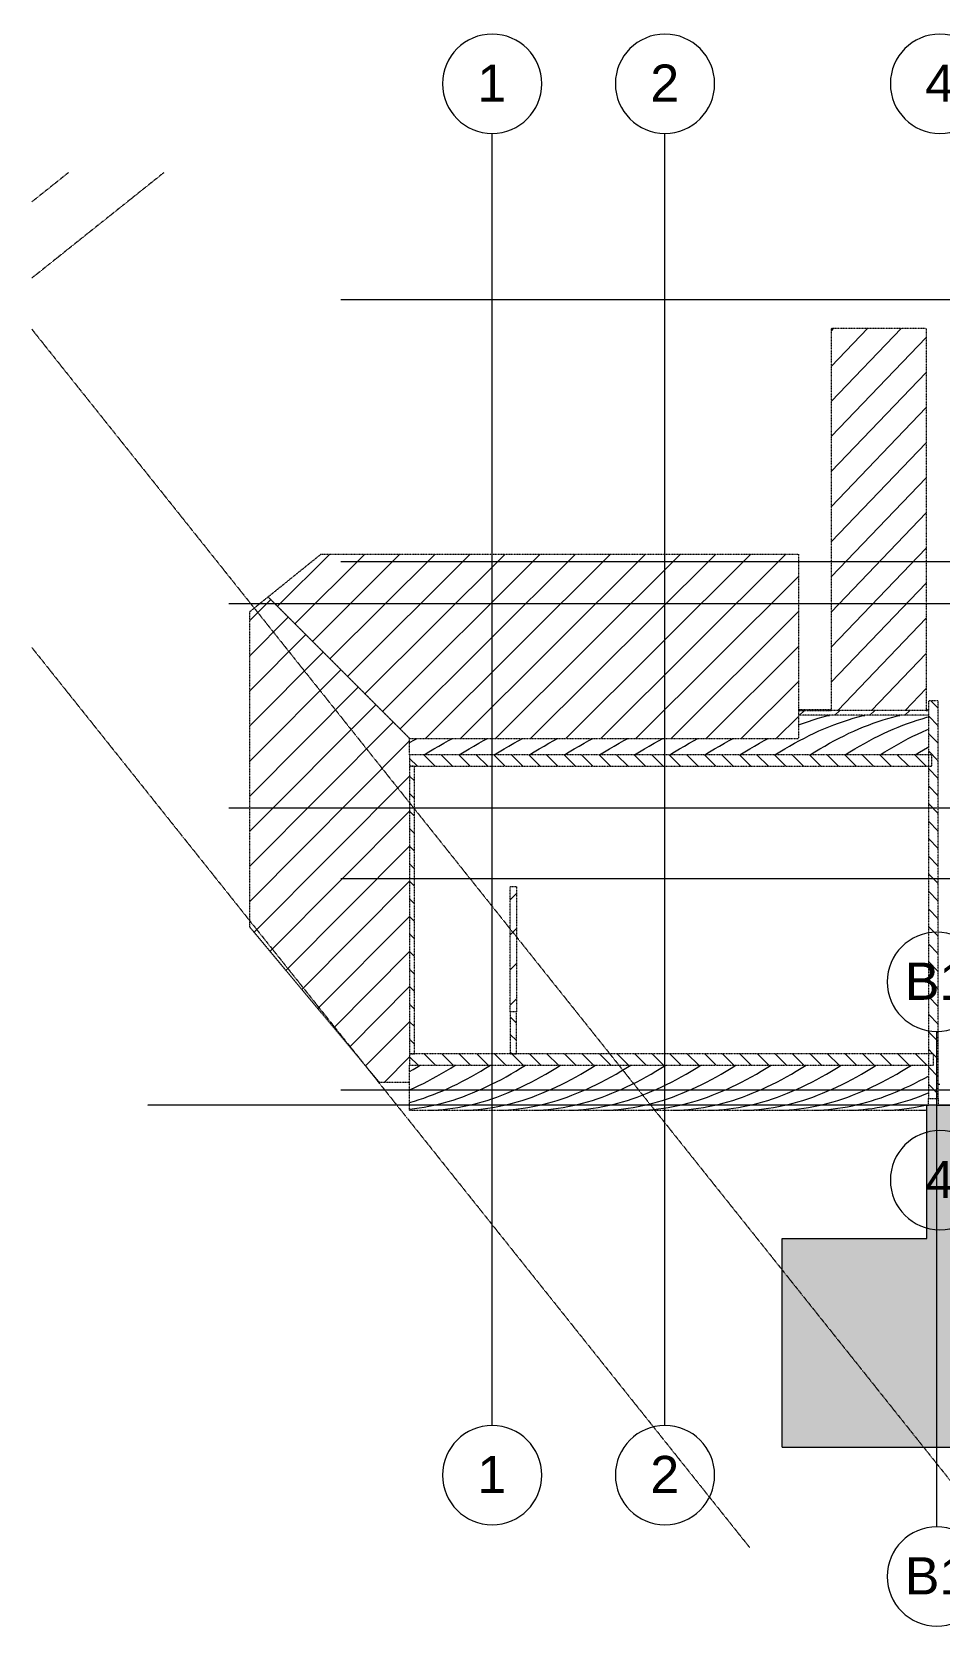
# Model space of a CAD drawing. Header units: inches. Extents: x -4124 to 2030, y 10168 to 14873.
# Drawn here: x -852 to 246, y 10171 to 12098 of the extents above; entities that cross this region are included whole.
import ezdxf

# ---------------------------------------------------------------- set-up
doc = ezdxf.new("R2010")
doc.units = ezdxf.units.IN
doc.header["$MEASUREMENT"] = 0
for name, pattern in [('Demolished', [0.1875, 0.125, -0.0625]), ('Double Dash 3_8_', [1, 0.375, -0.125, 0.125, -0.125, 0.125, -0.125]), ('Grid Line 1_2_', [0.875, 0.5, -0.125, 0.125, -0.125])]:
    doc.linetypes.add(name, pattern=pattern)
for name, color, linetype, lineweight in [('A-ROOF', 132, 'Demolished', 9), ('A-ROOF-PATT', 132, 'Demolished', 9), ('A-WALL', 113, 'Continuous', 9), ('A-WALL-PATT', 111, 'Continuous', 13), ('C-PROP-LINE', 91, 'Double Dash 3_8_', 9), ('S-BEAM', 12, 'Continuous', 9), ('S-GRID', 1, 'Continuous', 9), ('S-GRID-IDEN', 1, 'Continuous', 9)]:
    doc.layers.add(name, color=color, linetype=linetype, lineweight=lineweight)
doc.styles.add('Arial', font='arial.ttf', dxfattribs={"height": 45})
pattern_1 = [(45, (3272.782, 0), (-21.2132, 21.2132), [])]
pattern_2 = [(135, (3272.782, 0), (-10.606602, -10.606602), [])]

# ---------------------------------------------------------------- blocks, each defined once
blk = doc.blocks.new('Conc Beam - Conc Beam-1196117-DEMO PLAN - MEZZ')
at = {"layer": 'S-BEAM'}
h = blk.add_hatch(dxfattribs=at)
h.set_pattern_fill('FP_8', color=8, style=0, pattern_type=2)
h.set_pattern_definition([(50, (0, 0), (68.8574, -6.02404), [7.2, -79.2]), (355, (0, 0), (-13.3201, 72.2107), [5.76, -63.36]), (100.451, (5.74, -0.5), (55.53753, 66.1862), [6.119, -67.31]), (46.184, (0, 19.2), (102.45503, -15.8907), [10.8, -118.8]), (96.636, (8.54, 17.88), (89.7274, 93.5155), [9.179, -100.964]), (351.184, (0, 19.2), (89.7283, 93.5149), [8.64, -95.04]), (21, (9.6, 14.4), (57.30352, -38.65147), [7.2, -79.2]), (326, (9.6, 14.4), (23.3584, 69.61462), [5.76, -63.36]), (71.451, (14.375, 11.18), (80.66193, 30.96264), [6.119, -67.31]), (37.5, (0, 0), (1.167627, 31.957773), [3.168, -59.424, 3.168, -61.152, -63.6]), (37.5, (0, 0), (1.167627, 31.957773), [-126.912, 3.168, -60.432]), (7.5, (0, 0), (25.2549, 37.86335), [3.168, -33.504, 3.168, -57.984, -24.24]), (7.5, (0, 0), (25.2549, 37.86335), [-97.824, 3.168, -21.072]), (327.5, (-21.408, 0), (51.247365, -2.16529), [3.168, -20.832, 3.168, -71.712, -99.36]), (327.5, (-21.408, 0), (51.247365, -2.16529), [-98.88, 3.168, -96.192]), (317.5, (-31.01, 0), (55.98627, 9.60998), [3.168, -28.032, 3.168, -46.56, -70.56]), (317.5, (-31.01, 0), (55.98627, 9.60998), [-80.928, 3.168, -67.392])])
h.paths.add_polyline_path([(-3028.2, 10800.4), (-1943.2, 10800.4), (-1943.2, 10807.7), (-3026.2, 10807.7), (-3026.2, 10825.4), (-3028.2, 10825.4), (-3028.2, 10807.7)], flags=0)
for p, q in [((-3026.2, 10825.4), (-3028.2, 10825.4)), ((-1943.2, 10807.7), (-1943.2, 10800.4))]:
    blk.add_line(p, q, dxfattribs=at)
blk = doc.blocks.new('FP_53-DEMO PLAN - MEZZ')
at = {"layer": 'A-ROOF', "color": 1}
for p, q in [((-3158, 11278.1), (-3197.5, 11278.1)), ((-3040.2, 11278.1), (-3043, 11278.1))]:
    blk.add_line(p, q, dxfattribs=at)
at = {"layer": 'A-ROOF-PATT', "color": 20, "linetype": 'Continuous'}
for p, q in [((-3197.5, 11278), (-3193.2, 11278.2)), ((-3163.7, 11277.5), (-3162.6, 11277.6)), ((-3162.6, 11277.6), (-3158, 11277.9)), ((-3197.5, 11259.9), (-3197.1, 11260)), ((-3197.1, 11260), (-3191.2, 11262.2)), ((-3191.2, 11262.2), (-3185.3, 11264.2)), ((-3185.3, 11264.2), (-3179.4, 11266.1)), ((-3179.4, 11266.1), (-3173.4, 11267.9)), ((-3173.4, 11267.9), (-3167.5, 11269.6)), ((-3172.5, 11252.6), (-3166.5, 11255.2)), ((-3167.5, 11269.6), (-3161.6, 11271.1)), ((-3166.5, 11255.2), (-3160.6, 11257.7)), ((-3161.6, 11271.1), (-3159.7, 11271.5)), ((-3160.6, 11257.7), (-3154.7, 11260)), ((-3154.7, 11260), (-3148.8, 11262.2)), ((-3148.8, 11262.2), (-3142.9, 11264.2)), ((-3142.9, 11264.2), (-3136.9, 11266.1)), ((-3136.9, 11266.1), (-3131, 11267.9)), ((-3131, 11267.9), (-3125.1, 11269.6)), ((-3130.3, 11252.5), (-3124.5, 11255.1)), ((-3125.1, 11269.6), (-3119.2, 11271.1)), ((-3124.5, 11255.1), (-3118.6, 11257.5)), ((-3119.2, 11271.1), (-3117.2, 11271.5)), ((-3118.6, 11257.5), (-3112.7, 11259.8)), ((-3112.7, 11259.8), (-3106.8, 11262)), ((-3106.8, 11262), (-3100.9, 11264.1)), ((-3100.9, 11264.1), (-3095, 11266)), ((-3095, 11266), (-3089.2, 11267.8)), ((-3089.2, 11267.8), (-3083.3, 11269.4)), ((-3088.5, 11252.2), (-3082.7, 11254.8)), ((-3083.3, 11269.4), (-3077.4, 11270.9)), ((-3082.7, 11254.8), (-3076.9, 11257.2)), ((-3077.4, 11270.9), (-3074.8, 11271.5)), ((-3076.9, 11257.2), (-3071.1, 11259.5)), ((-3071.1, 11259.5), (-3065.3, 11261.7)), ((-3065.3, 11261.7), (-3059.5, 11263.7)), ((-3059.5, 11263.7), (-3053.6, 11265.7)), ((-3053.6, 11265.7), (-3047.8, 11267.4)), ((-3047.8, 11267.4), (-3042, 11269.1)), ((-3042, 11269.1), (-3040.2, 11269.6)), ((-3041.9, 11254.1), (-3040.2, 11254.8)), ((-3667.5, 11238.5), (-3661.6, 11241.7)), ((-3661.6, 11241.7), (-3658.2, 11243.4)), ((-3632.2, 11234.4), (-3626.3, 11237.8)), ((-3626.3, 11237.8), (-3620.4, 11241)), ((-3620.4, 11241), (-3615.8, 11243.4)), ((-3589.8, 11234.4), (-3583.9, 11237.8)), ((-3583.9, 11237.8), (-3578, 11241)), ((-3578, 11241), (-3573.4, 11243.4)), ((-3547.4, 11234.4), (-3541.5, 11237.8)), ((-3541.5, 11237.8), (-3535.5, 11241)), ((-3535.5, 11241), (-3530.9, 11243.4)), ((-3504.9, 11234.4), (-3499, 11237.8)), ((-3499, 11237.8), (-3493.1, 11241)), ((-3493.1, 11241), (-3488.5, 11243.4)), ((-3462.5, 11234.4), (-3456.6, 11237.8)), ((-3456.6, 11237.8), (-3450.7, 11241)), ((-3450.7, 11241), (-3446.1, 11243.4)), ((-3420.1, 11234.4), (-3414.2, 11237.8)), ((-3414.2, 11237.8), (-3408.3, 11241)), ((-3408.3, 11241), (-3403.7, 11243.4)), ((-3377.7, 11234.4), (-3371.7, 11237.8)), ((-3371.7, 11237.8), (-3365.8, 11241)), ((-3365.8, 11241), (-3361.2, 11243.4)), ((-3335.2, 11234.4), (-3329.3, 11237.8)), ((-3329.3, 11237.8), (-3323.4, 11241)), ((-3323.4, 11241), (-3318.8, 11243.4)), ((-3292.8, 11234.4), (-3286.9, 11237.8)), ((-3286.9, 11237.8), (-3281, 11241)), ((-3281, 11241), (-3276.4, 11243.4)), ((-3250.4, 11234.4), (-3244.5, 11237.8)), ((-3244.5, 11237.8), (-3238.6, 11241)), ((-3238.6, 11241), (-3234, 11243.4)), ((-3208, 11234.4), (-3202, 11237.8)), ((-3202, 11237.8), (-3196.1, 11241)), ((-3196.1, 11241), (-3190.2, 11244.1)), ((-3190.2, 11244.1), (-3184.3, 11247.1)), ((-3184.3, 11247.1), (-3178.4, 11249.9)), ((-3178.4, 11249.9), (-3172.5, 11252.6)), ((-3165.6, 11234.4), (-3159.8, 11237.7)), ((-3159.8, 11237.7), (-3153.9, 11240.9)), ((-3153.9, 11240.9), (-3148, 11244)), ((-3148, 11244), (-3142.1, 11246.9)), ((-3142.1, 11246.9), (-3136.2, 11249.8)), ((-3136.2, 11249.8), (-3130.3, 11252.5)), ((-3123.4, 11234.3), (-3117.6, 11237.6)), ((-3117.6, 11237.6), (-3111.8, 11240.7)), ((-3111.8, 11240.7), (-3106, 11243.8)), ((-3106, 11243.8), (-3100.2, 11246.7)), ((-3100.2, 11246.7), (-3094.3, 11249.5)), ((-3094.3, 11249.5), (-3088.5, 11252.2)), ((-3081.5, 11234), (-3075.8, 11237.2)), ((-3075.8, 11237.2), (-3070.1, 11240.3)), ((-3070.1, 11240.3), (-3064.5, 11243.3)), ((-3064.5, 11243.3), (-3058.8, 11246.2)), ((-3058.8, 11246.2), (-3053.2, 11248.9)), ((-3053.2, 11248.9), (-3047.5, 11251.6)), ((-3047.5, 11251.6), (-3041.9, 11254.1)), ((-3650, 11223.7), (-3644.1, 11227.4)), ((-3644.1, 11227.4), (-3638.1, 11231)), ((-3638.1, 11231), (-3632.2, 11234.4)), ((-3607.6, 11223.7), (-3601.6, 11227.4)), ((-3601.6, 11227.4), (-3595.7, 11231)), ((-3595.7, 11231), (-3589.8, 11234.4)), ((-3565.1, 11223.7), (-3559.2, 11227.4)), ((-3559.2, 11227.4), (-3553.3, 11231)), ((-3553.3, 11231), (-3547.4, 11234.4)), ((-3522.7, 11223.7), (-3516.8, 11227.4)), ((-3516.8, 11227.4), (-3510.9, 11231)), ((-3510.9, 11231), (-3504.9, 11234.4)), ((-3480.3, 11223.7), (-3474.4, 11227.4)), ((-3474.4, 11227.4), (-3468.4, 11231)), ((-3468.4, 11231), (-3462.5, 11234.4)), ((-3437.8, 11223.7), (-3431.9, 11227.4)), ((-3431.9, 11227.4), (-3426, 11231)), ((-3426, 11231), (-3420.1, 11234.4)), ((-3395.4, 11223.7), (-3389.5, 11227.4)), ((-3389.5, 11227.4), (-3383.6, 11231)), ((-3383.6, 11231), (-3377.7, 11234.4)), ((-3353, 11223.7), (-3347.1, 11227.4)), ((-3347.1, 11227.4), (-3341.2, 11231)), ((-3341.2, 11231), (-3335.2, 11234.4)), ((-3310.6, 11223.7), (-3304.7, 11227.4)), ((-3304.7, 11227.4), (-3298.7, 11231)), ((-3298.7, 11231), (-3292.8, 11234.4)), ((-3268.1, 11223.7), (-3262.2, 11227.4)), ((-3262.2, 11227.4), (-3256.3, 11231)), ((-3256.3, 11231), (-3250.4, 11234.4)), ((-3225.7, 11223.7), (-3219.8, 11227.4)), ((-3219.8, 11227.4), (-3213.9, 11231)), ((-3213.9, 11231), (-3208, 11234.4)), ((-3183.3, 11223.7), (-3177.4, 11227.4)), ((-3177.4, 11227.4), (-3171.5, 11230.9)), ((-3171.5, 11230.9), (-3165.6, 11234.4)), ((-3140.9, 11223.7), (-3135, 11227.4)), ((-3135, 11227.4), (-3129.2, 11230.9)), ((-3129.2, 11230.9), (-3123.4, 11234.3)), ((-3098.4, 11223.7), (-3092.8, 11227.3)), ((-3092.8, 11227.3), (-3087.1, 11230.7)), ((-3087.1, 11230.7), (-3081.5, 11234)), ((-3056, 11223.7), (-3051.1, 11226.8)), ((-3051.1, 11226.8), (-3046.1, 11229.8)), ((-3046.1, 11229.8), (-3041.2, 11232.8)), ((-3041.2, 11232.8), (-3040.2, 11233.3))]:
    blk.add_line(p, q, dxfattribs=at)
blk = doc.blocks.new('FP_54-DEMO PLAN - MEZZ')
at = {"layer": 'A-ROOF', "color": 1}
blk.add_line((-3667.5, 10794.1), (-3042.2, 10794.1), dxfattribs=at)
at = {"layer": 'A-ROOF-PATT', "color": 20, "linetype": 'Continuous'}
for p, q in [((-3667.5, 10840.8), (-3663.2, 10843.3)), ((-3663.2, 10843.3), (-3659, 10845.9)), ((-3659, 10845.9), (-3654.7, 10848.6)), ((-3645.4, 10829.4), (-3639.9, 10832.4)), ((-3639.9, 10832.4), (-3634.4, 10835.4)), ((-3634.4, 10835.4), (-3628.8, 10838.5)), ((-3628.8, 10838.5), (-3623.3, 10841.8)), ((-3623.3, 10841.8), (-3617.8, 10845.1)), ((-3617.8, 10845.1), (-3612.3, 10848.6)), ((-3604.3, 10828.7), (-3598.6, 10831.8)), ((-3598.6, 10831.8), (-3592.8, 10834.9)), ((-3592.8, 10834.9), (-3587.1, 10838.2)), ((-3587.1, 10838.2), (-3581.3, 10841.5)), ((-3581.3, 10841.5), (-3575.6, 10845)), ((-3575.6, 10845), (-3569.9, 10848.6)), ((-3562.4, 10828.5), (-3556.6, 10831.5)), ((-3556.6, 10831.5), (-3550.8, 10834.7)), ((-3550.8, 10834.7), (-3544.9, 10838)), ((-3544.9, 10838), (-3539.1, 10841.4)), ((-3539.1, 10841.4), (-3533.3, 10844.9)), ((-3533.3, 10844.9), (-3527.4, 10848.6)), ((-3520.5, 10828.2), (-3514.6, 10831.3)), ((-3514.6, 10831.3), (-3508.7, 10834.5)), ((-3508.7, 10834.5), (-3502.8, 10837.8)), ((-3502.8, 10837.8), (-3496.8, 10841.3)), ((-3496.8, 10841.3), (-3490.9, 10844.9)), ((-3490.9, 10844.9), (-3485, 10848.6)), ((-3478.1, 10828.2), (-3472.2, 10831.3)), ((-3472.2, 10831.3), (-3466.3, 10834.5)), ((-3466.3, 10834.5), (-3460.3, 10837.8)), ((-3460.3, 10837.8), (-3454.4, 10841.3)), ((-3454.4, 10841.3), (-3448.5, 10844.9)), ((-3448.5, 10844.9), (-3442.6, 10848.6)), ((-3435.7, 10828.2), (-3429.8, 10831.3)), ((-3429.8, 10831.3), (-3423.8, 10834.5)), ((-3423.8, 10834.5), (-3417.9, 10837.8)), ((-3417.9, 10837.8), (-3412, 10841.3)), ((-3412, 10841.3), (-3406.1, 10844.9)), ((-3406.1, 10844.9), (-3400.2, 10848.6)), ((-3393.2, 10828.2), (-3387.3, 10831.3)), ((-3387.3, 10831.3), (-3381.4, 10834.5)), ((-3381.4, 10834.5), (-3375.5, 10837.8)), ((-3375.5, 10837.8), (-3369.6, 10841.3)), ((-3369.6, 10841.3), (-3363.7, 10844.9)), ((-3363.7, 10844.9), (-3357.7, 10848.6)), ((-3350.8, 10828.2), (-3344.9, 10831.3)), ((-3344.9, 10831.3), (-3339, 10834.5)), ((-3339, 10834.5), (-3333.1, 10837.8)), ((-3333.1, 10837.8), (-3327.1, 10841.3)), ((-3327.1, 10841.3), (-3321.2, 10844.9)), ((-3321.2, 10844.9), (-3315.3, 10848.6)), ((-3308.4, 10828.2), (-3302.5, 10831.3)), ((-3302.5, 10831.3), (-3296.6, 10834.5)), ((-3296.6, 10834.5), (-3290.6, 10837.8)), ((-3290.6, 10837.8), (-3284.7, 10841.3)), ((-3284.7, 10841.3), (-3278.8, 10844.9)), ((-3278.8, 10844.9), (-3272.9, 10848.6)), ((-3266, 10828.2), (-3260, 10831.3)), ((-3260, 10831.3), (-3254.1, 10834.5)), ((-3254.1, 10834.5), (-3248.2, 10837.8)), ((-3248.2, 10837.8), (-3242.3, 10841.3)), ((-3242.3, 10841.3), (-3236.4, 10844.9)), ((-3236.4, 10844.9), (-3230.5, 10848.6)), ((-3223.5, 10828.2), (-3217.6, 10831.3)), ((-3217.6, 10831.3), (-3211.7, 10834.5)), ((-3211.7, 10834.5), (-3205.8, 10837.8)), ((-3205.8, 10837.8), (-3199.9, 10841.3)), ((-3199.9, 10841.3), (-3193.9, 10844.9)), ((-3193.9, 10844.9), (-3188, 10848.6)), ((-3181.1, 10828.2), (-3175.2, 10831.3)), ((-3175.2, 10831.3), (-3169.3, 10834.5)), ((-3169.3, 10834.5), (-3163.4, 10837.8)), ((-3163.4, 10837.8), (-3157.4, 10841.3)), ((-3157.4, 10841.3), (-3151.5, 10844.9)), ((-3151.5, 10844.9), (-3145.6, 10848.6)), ((-3138.7, 10828.2), (-3132.8, 10831.3)), ((-3132.8, 10831.3), (-3126.8, 10834.5)), ((-3126.8, 10834.5), (-3120.9, 10837.8)), ((-3120.9, 10837.8), (-3115, 10841.3)), ((-3115, 10841.3), (-3109.1, 10844.9)), ((-3109.1, 10844.9), (-3103.2, 10848.6)), ((-3096.3, 10828.2), (-3090.3, 10831.3)), ((-3090.3, 10831.3), (-3084.4, 10834.5)), ((-3084.4, 10834.5), (-3078.5, 10837.8)), ((-3078.5, 10837.8), (-3072.6, 10841.3)), ((-3072.6, 10841.3), (-3066.7, 10844.9)), ((-3066.7, 10844.9), (-3060.7, 10848.6)), ((-3051.2, 10829.6), (-3045.4, 10832.6)), ((-3045.4, 10832.6), (-3040.2, 10835.5)), ((-3667.5, 10818.8), (-3661.9, 10821.3)), ((-3661.9, 10821.3), (-3656.4, 10823.9)), ((-3656.4, 10823.9), (-3650.9, 10826.6)), ((-3650.9, 10826.6), (-3645.4, 10829.4)), ((-3644.5, 10811), (-3638.8, 10813.1)), ((-3638.8, 10813.1), (-3633, 10815.4)), ((-3633, 10815.4), (-3627.3, 10817.8)), ((-3627.3, 10817.8), (-3621.5, 10820.4)), ((-3621.5, 10820.4), (-3615.8, 10823.1)), ((-3615.8, 10823.1), (-3610, 10825.8)), ((-3610, 10825.8), (-3604.3, 10828.7)), ((-3603.3, 10810.5), (-3597.4, 10812.7)), ((-3597.4, 10812.7), (-3591.6, 10815)), ((-3591.6, 10815), (-3585.8, 10817.4)), ((-3585.8, 10817.4), (-3579.9, 10820)), ((-3579.9, 10820), (-3574.1, 10822.7)), ((-3574.1, 10822.7), (-3568.3, 10825.5)), ((-3568.3, 10825.5), (-3562.4, 10828.5)), ((-3562, 10810.1), (-3556, 10812.3)), ((-3556, 10812.3), (-3550.1, 10814.6)), ((-3550.1, 10814.6), (-3544.2, 10817.1)), ((-3544.2, 10817.1), (-3538.3, 10819.7)), ((-3538.3, 10819.7), (-3532.4, 10822.4)), ((-3532.4, 10822.4), (-3526.4, 10825.2)), ((-3526.4, 10825.2), (-3520.5, 10828.2)), ((-3519.5, 10810.1), (-3513.6, 10812.3)), ((-3513.6, 10812.3), (-3507.7, 10814.6)), ((-3507.7, 10814.6), (-3501.8, 10817.1)), ((-3501.8, 10817.1), (-3495.9, 10819.7)), ((-3495.9, 10819.7), (-3489.9, 10822.4)), ((-3489.9, 10822.4), (-3484, 10825.2)), ((-3484, 10825.2), (-3478.1, 10828.2)), ((-3477.1, 10810.1), (-3471.2, 10812.3)), ((-3471.2, 10812.3), (-3465.3, 10814.6)), ((-3465.3, 10814.6), (-3459.3, 10817.1)), ((-3459.3, 10817.1), (-3453.4, 10819.7)), ((-3453.4, 10819.7), (-3447.5, 10822.4)), ((-3447.5, 10822.4), (-3441.6, 10825.2)), ((-3441.6, 10825.2), (-3435.7, 10828.2)), ((-3434.7, 10810.1), (-3428.8, 10812.3)), ((-3428.8, 10812.3), (-3422.8, 10814.6)), ((-3422.8, 10814.6), (-3416.9, 10817.1)), ((-3416.9, 10817.1), (-3411, 10819.7)), ((-3411, 10819.7), (-3405.1, 10822.4)), ((-3405.1, 10822.4), (-3399.2, 10825.2)), ((-3399.2, 10825.2), (-3393.2, 10828.2)), ((-3392.2, 10810.1), (-3386.3, 10812.3)), ((-3386.3, 10812.3), (-3380.4, 10814.6)), ((-3380.4, 10814.6), (-3374.5, 10817.1)), ((-3374.5, 10817.1), (-3368.6, 10819.7)), ((-3368.6, 10819.7), (-3362.7, 10822.4)), ((-3362.7, 10822.4), (-3356.7, 10825.2)), ((-3356.7, 10825.2), (-3350.8, 10828.2)), ((-3349.8, 10810.1), (-3343.9, 10812.3)), ((-3343.9, 10812.3), (-3338, 10814.6)), ((-3338, 10814.6), (-3332.1, 10817.1)), ((-3332.1, 10817.1), (-3326.1, 10819.7)), ((-3326.1, 10819.7), (-3320.2, 10822.4)), ((-3320.2, 10822.4), (-3314.3, 10825.2)), ((-3314.3, 10825.2), (-3308.4, 10828.2)), ((-3307.4, 10810.1), (-3301.5, 10812.3)), ((-3301.5, 10812.3), (-3295.6, 10814.6)), ((-3295.6, 10814.6), (-3289.6, 10817.1)), ((-3289.6, 10817.1), (-3283.7, 10819.7)), ((-3283.7, 10819.7), (-3277.8, 10822.4)), ((-3277.8, 10822.4), (-3271.9, 10825.2)), ((-3271.9, 10825.2), (-3266, 10828.2)), ((-3265, 10810.1), (-3259, 10812.3)), ((-3259, 10812.3), (-3253.1, 10814.6)), ((-3253.1, 10814.6), (-3247.2, 10817.1)), ((-3247.2, 10817.1), (-3241.3, 10819.7)), ((-3241.3, 10819.7), (-3235.4, 10822.4)), ((-3235.4, 10822.4), (-3229.5, 10825.2)), ((-3229.5, 10825.2), (-3223.5, 10828.2)), ((-3222.5, 10810.1), (-3216.6, 10812.3)), ((-3216.6, 10812.3), (-3210.7, 10814.6)), ((-3210.7, 10814.6), (-3204.8, 10817.1)), ((-3204.8, 10817.1), (-3198.9, 10819.7)), ((-3198.9, 10819.7), (-3192.9, 10822.4)), ((-3192.9, 10822.4), (-3187, 10825.2)), ((-3187, 10825.2), (-3181.1, 10828.2)), ((-3180.1, 10810.1), (-3174.2, 10812.3)), ((-3174.2, 10812.3), (-3168.3, 10814.6)), ((-3168.3, 10814.6), (-3162.4, 10817.1)), ((-3162.4, 10817.1), (-3156.4, 10819.7)), ((-3156.4, 10819.7), (-3150.5, 10822.4)), ((-3150.5, 10822.4), (-3144.6, 10825.2)), ((-3144.6, 10825.2), (-3138.7, 10828.2)), ((-3137.7, 10810.1), (-3131.8, 10812.3)), ((-3131.8, 10812.3), (-3125.9, 10814.6)), ((-3125.9, 10814.6), (-3119.9, 10817.1)), ((-3119.9, 10817.1), (-3114, 10819.7)), ((-3114, 10819.7), (-3108.1, 10822.4)), ((-3108.1, 10822.4), (-3102.2, 10825.2)), ((-3102.2, 10825.2), (-3096.3, 10828.2)), ((-3097.4, 10809.3), (-3091.7, 10811.4)), ((-3091.7, 10811.4), (-3085.9, 10813.7)), ((-3085.9, 10813.7), (-3080.1, 10816)), ((-3080.1, 10816), (-3074.3, 10818.5)), ((-3074.3, 10818.5), (-3068.5, 10821.1)), ((-3068.5, 10821.1), (-3062.7, 10823.8)), ((-3062.7, 10823.8), (-3057, 10826.6)), ((-3057, 10826.6), (-3051.2, 10829.6)), ((-3050.9, 10810.8), (-3045.2, 10813)), ((-3045.2, 10813), (-3040.2, 10815)), ((-3667.5, 10803.5), (-3661.7, 10805.2)), ((-3667.5, 10795.4), (-3661.6, 10796.1)), ((-3661.7, 10805.2), (-3656, 10807)), ((-3661.6, 10796.1), (-3655.8, 10796.9)), ((-3656, 10807), (-3650.2, 10808.9)), ((-3655.8, 10796.9), (-3650, 10797.9)), ((-3650.2, 10808.9), (-3644.5, 10811)), ((-3650, 10797.9), (-3644.1, 10799)), ((-3644.8, 10794.1), (-3638.9, 10794.3)), ((-3644.1, 10799), (-3638.3, 10800.2)), ((-3638.9, 10794.3), (-3633, 10794.7)), ((-3638.3, 10800.2), (-3632.4, 10801.6)), ((-3633, 10794.7), (-3627.1, 10795.2)), ((-3632.4, 10801.6), (-3626.6, 10803.1)), ((-3627.1, 10795.2), (-3621.1, 10795.8)), ((-3626.6, 10803.1), (-3620.8, 10804.8)), ((-3621.1, 10795.8), (-3615.2, 10796.6)), ((-3620.8, 10804.8), (-3614.9, 10806.5)), ((-3615.2, 10796.6), (-3609.3, 10797.6)), ((-3614.9, 10806.5), (-3609.1, 10808.5)), ((-3609.3, 10797.6), (-3603.4, 10798.6)), ((-3609.1, 10808.5), (-3603.3, 10810.5)), ((-3603.4, 10798.6), (-3597.5, 10799.9)), ((-3602.4, 10794.1), (-3596.5, 10794.3)), ((-3597.5, 10799.9), (-3591.5, 10801.2)), ((-3596.5, 10794.3), (-3590.5, 10794.7)), ((-3591.5, 10801.2), (-3585.6, 10802.7)), ((-3590.5, 10794.7), (-3584.6, 10795.2)), ((-3585.6, 10802.7), (-3579.7, 10804.4)), ((-3584.6, 10795.2), (-3578.7, 10795.8)), ((-3579.7, 10804.4), (-3573.8, 10806.1)), ((-3578.7, 10795.8), (-3572.8, 10796.6)), ((-3573.8, 10806.1), (-3567.9, 10808.1)), ((-3572.8, 10796.6), (-3566.9, 10797.6)), ((-3567.9, 10808.1), (-3562, 10810.1)), ((-3566.9, 10797.6), (-3561, 10798.6)), ((-3561, 10798.6), (-3555, 10799.9)), ((-3560, 10794.1), (-3554, 10794.3)), ((-3555, 10799.9), (-3549.1, 10801.2)), ((-3554, 10794.3), (-3548.1, 10794.7)), ((-3549.1, 10801.2), (-3543.2, 10802.7)), ((-3548.1, 10794.7), (-3542.2, 10795.2)), ((-3543.2, 10802.7), (-3537.3, 10804.4)), ((-3542.2, 10795.2), (-3536.3, 10795.8)), ((-3537.3, 10804.4), (-3531.4, 10806.1)), ((-3536.3, 10795.8), (-3530.4, 10796.6)), ((-3531.4, 10806.1), (-3525.4, 10808.1)), ((-3530.4, 10796.6), (-3524.4, 10797.6)), ((-3525.4, 10808.1), (-3519.5, 10810.1)), ((-3524.4, 10797.6), (-3518.5, 10798.6)), ((-3518.5, 10798.6), (-3512.6, 10799.9)), ((-3517.5, 10794.1), (-3511.6, 10794.3)), ((-3512.6, 10799.9), (-3506.7, 10801.2)), ((-3511.6, 10794.3), (-3505.7, 10794.7)), ((-3506.7, 10801.2), (-3500.8, 10802.7)), ((-3505.7, 10794.7), (-3499.8, 10795.2)), ((-3500.8, 10802.7), (-3494.9, 10804.4)), ((-3499.8, 10795.2), (-3493.9, 10795.8)), ((-3494.9, 10804.4), (-3488.9, 10806.1)), ((-3493.9, 10795.8), (-3487.9, 10796.6)), ((-3488.9, 10806.1), (-3483, 10808.1)), ((-3487.9, 10796.6), (-3482, 10797.6)), ((-3483, 10808.1), (-3477.1, 10810.1)), ((-3482, 10797.6), (-3476.1, 10798.6)), ((-3476.1, 10798.6), (-3470.2, 10799.9)), ((-3475.1, 10794.1), (-3469.2, 10794.3)), ((-3470.2, 10799.9), (-3464.3, 10801.2)), ((-3469.2, 10794.3), (-3463.3, 10794.7)), ((-3464.3, 10801.2), (-3458.3, 10802.7)), ((-3463.3, 10794.7), (-3457.3, 10795.2)), ((-3458.3, 10802.7), (-3452.4, 10804.4)), ((-3457.3, 10795.2), (-3451.4, 10795.8)), ((-3452.4, 10804.4), (-3446.5, 10806.1)), ((-3451.4, 10795.8), (-3445.5, 10796.6)), ((-3446.5, 10806.1), (-3440.6, 10808.1)), ((-3445.5, 10796.6), (-3439.6, 10797.6)), ((-3440.6, 10808.1), (-3434.7, 10810.1)), ((-3439.6, 10797.6), (-3433.7, 10798.6)), ((-3433.7, 10798.6), (-3427.8, 10799.9)), ((-3432.7, 10794.1), (-3426.8, 10794.3)), ((-3427.8, 10799.9), (-3421.8, 10801.2)), ((-3426.8, 10794.3), (-3420.8, 10794.7)), ((-3421.8, 10801.2), (-3415.9, 10802.7)), ((-3420.8, 10794.7), (-3414.9, 10795.2)), ((-3415.9, 10802.7), (-3410, 10804.4)), ((-3414.9, 10795.2), (-3409, 10795.8)), ((-3410, 10804.4), (-3404.1, 10806.1)), ((-3409, 10795.8), (-3403.1, 10796.6)), ((-3404.1, 10806.1), (-3398.2, 10808.1)), ((-3403.1, 10796.6), (-3397.2, 10797.6)), ((-3398.2, 10808.1), (-3392.2, 10810.1)), ((-3397.2, 10797.6), (-3391.2, 10798.6)), ((-3391.2, 10798.6), (-3385.3, 10799.9)), ((-3390.2, 10794.1), (-3384.3, 10794.3)), ((-3385.3, 10799.9), (-3379.4, 10801.2)), ((-3384.3, 10794.3), (-3378.4, 10794.7)), ((-3379.4, 10801.2), (-3373.5, 10802.7)), ((-3378.4, 10794.7), (-3372.5, 10795.2)), ((-3373.5, 10802.7), (-3367.6, 10804.4)), ((-3372.5, 10795.2), (-3366.6, 10795.8)), ((-3367.6, 10804.4), (-3361.7, 10806.1)), ((-3366.6, 10795.8), (-3360.7, 10796.6)), ((-3361.7, 10806.1), (-3355.7, 10808.1)), ((-3360.7, 10796.6), (-3354.7, 10797.6)), ((-3355.7, 10808.1), (-3349.8, 10810.1)), ((-3354.7, 10797.6), (-3348.8, 10798.6)), ((-3348.8, 10798.6), (-3342.9, 10799.9)), ((-3347.8, 10794.1), (-3341.9, 10794.3)), ((-3342.9, 10799.9), (-3337, 10801.2)), ((-3341.9, 10794.3), (-3336, 10794.7)), ((-3337, 10801.2), (-3331.1, 10802.7)), ((-3336, 10794.7), (-3330.1, 10795.2)), ((-3331.1, 10802.7), (-3325.1, 10804.4)), ((-3330.1, 10795.2), (-3324.2, 10795.8)), ((-3325.1, 10804.4), (-3319.2, 10806.1)), ((-3324.2, 10795.8), (-3318.2, 10796.6)), ((-3319.2, 10806.1), (-3313.3, 10808.1)), ((-3318.2, 10796.6), (-3312.3, 10797.6)), ((-3313.3, 10808.1), (-3307.4, 10810.1)), ((-3312.3, 10797.6), (-3306.4, 10798.6)), ((-3306.4, 10798.6), (-3300.5, 10799.9)), ((-3305.4, 10794.1), (-3299.5, 10794.3)), ((-3300.5, 10799.9), (-3294.6, 10801.2)), ((-3299.5, 10794.3), (-3293.6, 10794.7)), ((-3294.6, 10801.2), (-3288.6, 10802.7)), ((-3293.6, 10794.7), (-3287.6, 10795.2)), ((-3288.6, 10802.7), (-3282.7, 10804.4)), ((-3287.6, 10795.2), (-3281.7, 10795.8)), ((-3282.7, 10804.4), (-3276.8, 10806.1)), ((-3281.7, 10795.8), (-3275.8, 10796.6)), ((-3276.8, 10806.1), (-3270.9, 10808.1)), ((-3275.8, 10796.6), (-3269.9, 10797.6)), ((-3270.9, 10808.1), (-3265, 10810.1)), ((-3269.9, 10797.6), (-3264, 10798.6)), ((-3264, 10798.6), (-3258.1, 10799.9)), ((-3263, 10794.1), (-3257.1, 10794.3)), ((-3258.1, 10799.9), (-3252.1, 10801.2)), ((-3257.1, 10794.3), (-3251.1, 10794.7)), ((-3252.1, 10801.2), (-3246.2, 10802.7)), ((-3251.1, 10794.7), (-3245.2, 10795.2)), ((-3246.2, 10802.7), (-3240.3, 10804.4)), ((-3245.2, 10795.2), (-3239.3, 10795.8)), ((-3240.3, 10804.4), (-3234.4, 10806.1)), ((-3239.3, 10795.8), (-3233.4, 10796.6)), ((-3234.4, 10806.1), (-3228.5, 10808.1)), ((-3233.4, 10796.6), (-3227.5, 10797.6)), ((-3228.5, 10808.1), (-3222.5, 10810.1)), ((-3227.5, 10797.6), (-3221.5, 10798.6)), ((-3221.5, 10798.6), (-3215.6, 10799.9)), ((-3220.5, 10794.1), (-3214.6, 10794.3)), ((-3215.6, 10799.9), (-3209.7, 10801.2)), ((-3214.6, 10794.3), (-3208.7, 10794.7)), ((-3209.7, 10801.2), (-3203.8, 10802.7)), ((-3208.7, 10794.7), (-3202.8, 10795.2)), ((-3203.8, 10802.7), (-3197.9, 10804.4)), ((-3202.8, 10795.2), (-3196.9, 10795.8)), ((-3197.9, 10804.4), (-3192, 10806.1)), ((-3196.9, 10795.8), (-3191, 10796.6)), ((-3192, 10806.1), (-3186, 10808.1)), ((-3191, 10796.6), (-3185, 10797.6)), ((-3186, 10808.1), (-3180.1, 10810.1)), ((-3185, 10797.6), (-3179.1, 10798.6)), ((-3179.1, 10798.6), (-3173.2, 10799.9)), ((-3178.4, 10794.1), (-3172.6, 10794.3)), ((-3173.2, 10799.9), (-3167.3, 10801.2)), ((-3172.6, 10794.3), (-3166.8, 10794.6)), ((-3167.3, 10801.2), (-3161.4, 10802.7)), ((-3166.8, 10794.6), (-3161, 10795.1)), ((-3161.4, 10802.7), (-3155.4, 10804.4)), ((-3161, 10795.1), (-3155.3, 10795.7)), ((-3155.4, 10804.4), (-3149.5, 10806.1)), ((-3155.3, 10795.7), (-3149.5, 10796.5)), ((-3149.5, 10806.1), (-3143.6, 10808.1)), ((-3149.5, 10796.5), (-3143.7, 10797.4)), ((-3143.7, 10797.4), (-3137.9, 10798.4)), ((-3143.6, 10808.1), (-3137.7, 10810.1)), ((-3137.9, 10798.4), (-3132.1, 10799.6)), ((-3136.2, 10794.1), (-3130.5, 10794.3)), ((-3132.1, 10799.6), (-3126.3, 10800.9)), ((-3130.5, 10794.3), (-3124.8, 10794.6)), ((-3126.3, 10800.9), (-3120.6, 10802.3)), ((-3124.8, 10794.6), (-3119.1, 10795.1)), ((-3120.6, 10802.3), (-3114.8, 10803.9)), ((-3119.1, 10795.1), (-3113.4, 10795.7)), ((-3114.8, 10803.9), (-3109, 10805.6)), ((-3113.4, 10795.7), (-3107.7, 10796.4)), ((-3109, 10805.6), (-3103.2, 10807.4)), ((-3107.7, 10796.4), (-3102, 10797.3)), ((-3103.2, 10807.4), (-3097.4, 10809.3)), ((-3102, 10797.3), (-3096.4, 10798.2)), ((-3096.4, 10798.2), (-3090.7, 10799.4)), ((-3093.2, 10794.1), (-3087.3, 10794.3)), ((-3090.7, 10799.4), (-3085, 10800.6)), ((-3087.3, 10794.3), (-3081.3, 10794.7)), ((-3085, 10800.6), (-3079.3, 10802)), ((-3081.3, 10794.7), (-3075.4, 10795.2)), ((-3079.3, 10802), (-3073.6, 10803.5)), ((-3075.4, 10795.2), (-3069.5, 10795.8)), ((-3073.6, 10803.5), (-3067.9, 10805.1)), ((-3069.5, 10795.8), (-3063.5, 10796.6)), ((-3067.9, 10805.1), (-3062.3, 10806.9)), ((-3063.5, 10796.6), (-3057.6, 10797.6)), ((-3062.3, 10806.9), (-3056.6, 10808.8)), ((-3057.6, 10797.6), (-3051.6, 10798.7)), ((-3056.6, 10808.8), (-3050.9, 10810.8)), ((-3051.6, 10798.7), (-3045.7, 10799.9)), ((-3051.1, 10794.1), (-3045.4, 10794.3)), ((-3045.7, 10799.9), (-3040.2, 10801.2)), ((-3045.4, 10794.3), (-3042.2, 10794.5))]:
    blk.add_line(p, q, dxfattribs=at)
blk = doc.blocks.new('Family - ___-1416994-DEMO PLAN - MEZZ')
at = {"layer": 'C-PROP-LINE'}
for p, q in [((-4080.2, 11927.4), (-4124.3, 11892.2)), ((-4124.3, 11353.4), (-3256.3, 10265.5))]:
    blk.add_line(p, q, dxfattribs=at)
blk = doc.blocks.new('Family - ___-1442676-DEMO PLAN - MEZZ')
at = {"layer": 'C-PROP-LINE'}
for p, q in [((-3964.8, 11927.4), (-4124.3, 11800.1)), ((-4124.3, 11738.1), (-2969.6, 10291.1)), ((-2969.6, 10291.1), (-1448.4, 10282.5))]:
    blk.add_line(p, q, dxfattribs=at)
blk = doc.blocks.new('Grid - Grid Head - Circle-50561-DEMO PLAN - MEZZ')
at = {"layer": 'S-GRID-IDEN'}
for start, end in [(360, 180), (180, 360)]:
    blk.add_arc((0, 0), 0.25, start, end, dxfattribs=at)

msp = doc.modelspace()

# ---------------------------------------------------------------- hatches: boundary and pattern name
at = {"layer": 'A-ROOF', "linetype": 'Continuous'}
msp.add_hatch(color=255, dxfattribs=at).paths.add_polyline_path([(1334.20344, 10386.77039), (1334.20344, 10800.39539), (230.57844, 10800.39539), (230.57844, 10639.02039), (55.57844, 10639.02039), (55.57844, 10386.77039), (1155.37753, 10386.77039)], flags=0)
at = {"layer": 'A-ROOF-PATT'}
h = msp.add_hatch(dxfattribs=at)
h.set_pattern_fill('FP_56', color=20, style=0, pattern_type=2)
h.set_pattern_definition([(46.169, (3022.466, 0), (-20.36471, 21.213684), [])])
h.paths.add_polyline_path([(151.93003, 11277.52039), (229.82844, 11277.52039), (229.82844, 11739.52039), (114.82844, 11739.52039), (114.82844, 11277.52039)], flags=0)
h = msp.add_hatch(dxfattribs=at)
h.set_pattern_fill('FP_54', color=20, style=0, pattern_type=2)
h.set_pattern_definition([(44.901, (3272.782, 81.267), (-21.21348, 21.13958), [])])
h.paths.add_polyline_path([(-349.79372, 11243.39539), (75.32844, 11243.39539), (75.32844, 11466.39539), (-501.73222, 11466.39539), (-565.86591, 11414.58974), (-394.67156, 11243.39539)], flags=0)
h = msp.add_hatch(dxfattribs=at)
h.set_pattern_fill('FP_55', color=20, style=0, pattern_type=2)
h.set_pattern_definition([(45.099, (3243.762, 0), (-21.13958, 21.21348), [])])
h.paths.add_polyline_path([(-431.30452, 10827.86414), (-394.67156, 10827.86414), (-394.67156, 11243.39539), (-565.86591, 11414.58974), (-588.02098, 11396.69341), (-588.02098, 11015.6468), (-433.41434, 10830.39219)], flags=0)
h = msp.add_hatch(dxfattribs=at)
h.set_pattern_fill('FP_2', color=1, style=0, pattern_type=2)
h.set_pattern_definition(pattern_2)
h.paths.add_polyline_path([(235.55066, 11209.87866), (236.57844, 11209.87866), (236.57844, 11223.64206), (-394.67156, 11223.64206), (-394.67156, 11209.87866), (229.82844, 11209.87866)], flags=0)
h = msp.add_hatch(dxfattribs=at)
h.set_pattern_fill('FP_2', color=1, style=0, pattern_type=2)
h.set_pattern_definition(pattern_2)
h.paths.add_polyline_path([(-182.55247, 10848.64872), (238.95344, 10848.64872), (238.95344, 10862.41212), (-394.67156, 10862.41212), (-394.67156, 10848.64872), (-266.17309, 10848.64872)], flags=0)
at = {"layer": 'A-WALL', "linetype": 'Demolished'}
h = msp.add_hatch(dxfattribs=at)
h.set_pattern_fill('FP_23', color=20, style=0, pattern_type=2)
h.set_pattern_definition(pattern_1)
h.paths.add_polyline_path([(151.93003, 11271.52039), (232.57844, 11271.52039), (232.57844, 11277.52039), (75.32844, 11277.52039), (75.32844, 11271.52039), (114.82844, 11271.52039)], flags=0)
h = msp.add_hatch(dxfattribs=at)
h.set_pattern_fill('FP_23', color=20, style=0, pattern_type=2)
h.set_pattern_definition(pattern_1)
h.paths.add_polyline_path([(-265.67156, 10913.20789), (-265.67156, 11064.77039), (-273.29656, 11064.77039), (-273.29656, 10913.20789)], flags=0)
h = msp.add_hatch(dxfattribs=at)
h.set_pattern_fill('FP_64', color=20, style=0, pattern_type=2)
h.set_pattern_definition([(31.276, (3272.782, 6789.82), (-21.21254, 12.8859), [])])
h.paths.add_polyline_path([(242.76594, 10800.39539), (244.57844, 10800.39539), (244.57844, 10808.41475), (232.57844, 10808.41475), (232.57844, 10800.39539), (238.95344, 10800.39539)], flags=0)
at = {"layer": 'A-WALL-PATT', "linetype": 'Demolished', "lineweight": 9}
h = msp.add_hatch(dxfattribs=at)
h.set_pattern_fill('FP_2', color=1, style=0, pattern_type=2)
h.set_pattern_definition(pattern_2)
h.paths.add_polyline_path([(232.57844, 10808.41475), (244.57844, 10808.41475), (244.57844, 11289.20789), (232.57844, 11289.20789), (232.57844, 11223.64206), (236.57844, 11223.64206), (236.57844, 11209.87866), (232.57844, 11209.87866), (232.57844, 10862.41212), (238.95344, 10862.41212), (238.95344, 10848.64872), (232.57844, 10848.64872)], flags=0)
h = msp.add_hatch(dxfattribs=at)
h.set_pattern_fill('FP_2', color=1, style=0, pattern_type=2)
h.set_pattern_definition(pattern_2)
h.paths.add_polyline_path([(-388.67156, 10862.41212), (-388.67156, 11209.87866), (-394.67156, 11209.87866), (-394.67156, 10862.41212)], flags=0)
h = msp.add_hatch(dxfattribs=at)
h.set_pattern_fill('FP_2', color=1, style=0, pattern_type=2)
h.set_pattern_definition(pattern_2)
h.paths.add_polyline_path([(-265.67156, 10862.41212), (-265.67156, 10913.20789), (-273.29656, 10913.20789), (-273.29656, 10862.41212), (-266.17309, 10862.41212)], flags=0)

# ---------------------------------------------------------------- linework, layer by layer
at = {"layer": 'A-ROOF', "color": 1}
for p, q in [((114.82844, 11739.52039), (229.82844, 11739.52039)), ((114.82844, 11739.52039), (114.82844, 11277.52039)), ((229.82844, 11739.52039), (229.82844, 11277.52039)), ((-501.73222, 11466.39539), (-588.02098, 11396.69341)), ((-501.73222, 11466.39539), (75.32844, 11466.39539)), ((75.32844, 11466.39539), (75.32844, 11243.39539)), ((-565.86591, 11414.58974), (-394.67156, 11243.39539)), ((-588.02098, 11015.6468), (-588.02098, 11396.69341)), ((229.82844, 11277.52039), (114.82844, 11277.52039)), ((-394.67156, 11243.39539), (75.32844, 11243.39539)), ((-394.67156, 11236.92739), (-394.67156, 11243.39539)), ((-394.67156, 11223.64206), (-394.67156, 11236.95697)), ((-431.30452, 10827.86414), (-588.02098, 11015.6468)), ((-394.67156, 10835.33387), (-394.67156, 10848.64872)), ((-394.67156, 10827.86414), (-394.67156, 10835.36339)), ((-394.67156, 10827.86414), (-431.30452, 10827.86414)), ((-394.67156, 10794.14539), (-394.67156, 10827.82112))]:
    msp.add_line(p, q, dxfattribs=at)
at = {"layer": 'A-ROOF', "color": 10, "lineweight": 15}
for p, q in [((236.57844, 11223.64206), (-394.67156, 11223.64206)), ((-394.67156, 11223.64206), (-394.67156, 11209.87866)), ((236.57844, 11209.87866), (236.57844, 11223.64206)), ((-394.67156, 11209.87866), (236.57844, 11209.87866)), ((-394.67156, 10862.41212), (-394.67156, 10848.64872)), ((238.95344, 10862.41212), (-394.67156, 10862.41212)), ((238.95344, 10848.64872), (238.95344, 10862.41212)), ((-394.67156, 10848.64872), (238.95344, 10848.64872))]:
    msp.add_line(p, q, dxfattribs=at)
at = {"layer": 'A-ROOF', "linetype": 'Continuous'}
for p, q in [((230.57844, 10800.39539), (232.57844, 10800.39539)), ((230.57844, 10639.02039), (230.57844, 10800.39539)), ((244.57844, 10800.39539), (1334.20344, 10800.39539)), ((55.57844, 10639.02039), (230.57844, 10639.02039)), ((55.57844, 10386.77039), (55.57844, 10639.02039)), ((55.57844, 10386.77039), (1334.20344, 10386.77039))]:
    msp.add_line(p, q, dxfattribs=at)
at = {"layer": 'A-WALL', "color": 1, "linetype": 'Demolished'}
for p, q in [((75.32844, 11277.52039), (114.82844, 11277.52039)), ((229.82844, 11277.52039), (232.57844, 11277.52039)), ((232.57844, 11271.52039), (75.32844, 11271.52039)), ((-273.29656, 11064.77039), (-265.67156, 11064.77039)), ((-273.29656, 10913.20789), (-273.29656, 11064.77039)), ((-265.67156, 11064.77039), (-265.67156, 10913.20789)), ((232.57844, 10800.39539), (232.57844, 10808.41475)), ((244.57844, 10800.39539), (232.57844, 10800.39539)), ((244.57844, 10808.41475), (244.57844, 10800.39539))]:
    msp.add_line(p, q, dxfattribs=at)
at = {"layer": 'A-WALL', "color": 10, "linetype": 'Demolished', "lineweight": 15}
for p, q in [((232.57844, 11289.20789), (232.57844, 10808.41475)), ((244.57844, 11289.20789), (232.57844, 11289.20789)), ((244.57844, 10808.41475), (244.57844, 11289.20789)), ((-388.67156, 11209.87866), (-394.67156, 11209.87866)), ((-394.67156, 11209.87866), (-394.67156, 10862.41212)), ((-388.67156, 10862.41212), (-388.67156, 11209.87866)), ((-265.67156, 10913.20789), (-273.29656, 10913.20789)), ((-273.29656, 10913.20789), (-273.29656, 10862.41212)), ((-265.67156, 10862.41212), (-265.67156, 10913.20789)), ((-394.67156, 10862.41212), (-388.67156, 10862.41212)), ((-273.29656, 10862.41212), (-265.67156, 10862.41212)), ((232.57844, 10808.41475), (244.57844, 10808.41475))]:
    msp.add_line(p, q, dxfattribs=at)
at = {"layer": 'S-GRID', "linetype": 'Grid Line 1_2_'}
for p, q in [((-294.92156, 10413.09146), (-294.92156, 11974.97202)), ((-85.92156, 10413.09146), (-85.92156, 11974.97202)), ((1909.97838, 11773.89539), (-477.71162, 11773.89539)), ((1909.97838, 11456.89539), (-477.71162, 11456.89539)), ((1909.97838, 11406.39539), (-613.44071, 11406.39539)), ((1909.97838, 11159.39539), (-613.44071, 11159.39539)), ((1909.97838, 11073.89539), (-477.71162, 11073.89539)), ((242.76594, 10290.55287), (242.76594, 10889.35479)), ((1909.97838, 10818.39539), (-477.71162, 10818.39539)), ((1909.97838, 10800.39539), (-711.73164, 10800.39539))]:
    msp.add_line(p, q, dxfattribs=at)

# ---------------------------------------------------------------- block references
at = {"layer": 'A-ROOF', "color": 1}
for name in ['FP_53-DEMO PLAN - MEZZ', 'FP_54-DEMO PLAN - MEZZ']:
    msp.add_blockref(name, (3272.7817, 0), dxfattribs=at)
at = {"layer": 'C-PROP-LINE'}
for name in ['Family - ___-1416994-DEMO PLAN - MEZZ', 'Family - ___-1442676-DEMO PLAN - MEZZ']:
    msp.add_blockref(name, (3272.7817, 0), dxfattribs=at)
at = {"layer": 'S-BEAM'}
msp.add_blockref('Conc Beam - Conc Beam-1196117-DEMO PLAN - MEZZ', (3272.7817, 0), dxfattribs=at)
at = {"layer": 'S-GRID-IDEN', "xscale": 239.9999999999998, "yscale": 239.9999999999998, "zscale": 239.9999999999998}
for p in [(-294.92156, 12034.97202), (-85.92156, 12034.97202), (246.57844, 12034.97202), (242.76594, 10949.35479), (246.57844, 10709.69706), (-294.92156, 10353.09146), (-85.92156, 10353.09146), (242.76594, 10230.55287)]:
    msp.add_blockref('Grid - Grid Head - Circle-50561-DEMO PLAN - MEZZ', p, dxfattribs=at)

# ---------------------------------------------------------------- texts
at = {"layer": 'S-GRID-IDEN', "char_height": 45, "attachment_point": 1, "style": 'Arial'}
for s, insert, width in [('1', (-312.74412, 12058.19187), 42.42), ('2', (-103.74412, 12058.19187), 42.42), ('4', (228.75588, 12058.19187), 42.42), ('B1', (204.01425, 10972.57464), 93.1725), ('4', (228.75588, 10732.91691), 42.42), ('1', (-312.74412, 10376.31131), 42.42), ('2', (-103.74412, 10376.31131), 42.42), ('B1', (204.01425, 10253.77271), 93.1725)]:
    msp.add_mtext(s, dxfattribs=dict(at, insert=insert, width=width))

doc.saveas('drawing.dxf')
